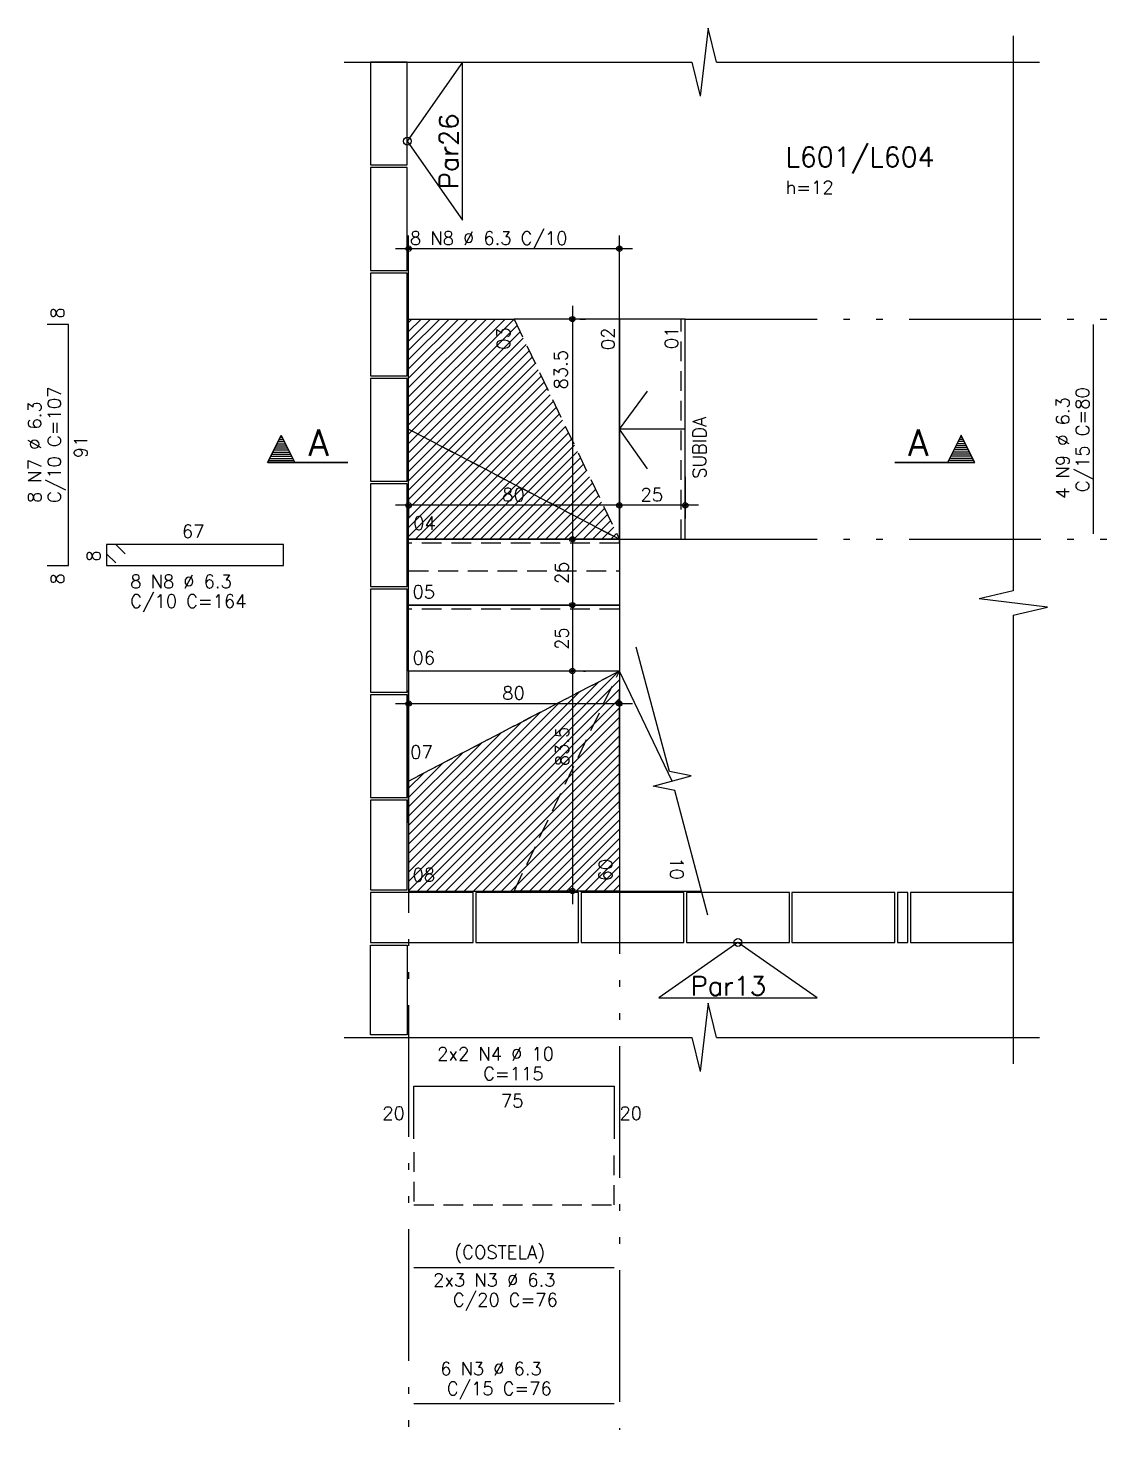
# Model space of a CAD drawing. Extents: x -1.9 to 86, y -1.5 to 61.
# Drawn here: x 15.15 to 31.73, y 18.26 to 39.53 of the extents above; entities that cross this region are included whole.
import ezdxf

# ---------------------------------------------------------------- set-up
doc = ezdxf.new("R2010")
doc.units = 0
doc.header["$MEASUREMENT"] = 0
doc.linetypes.add('ESTILO_TQS_0001', pattern=[0.45, 0.3, -0.15])
doc.linetypes.add('ESTILO_TQS_0004', pattern=[3.3, 2, -0.4, 0.05, -0.4, 0.05, -0.4])
for name, color, linetype in [('PENA_01', 1, 'CONTINUOUS'), ('PENA_02', 2, 'CONTINUOUS'), ('PENA_03', 3, 'CONTINUOUS'), ('PENA_04', 4, 'CONTINUOUS'), ('PENA_05', 5, 'CONTINUOUS'), ('PENA_06', 6, 'CONTINUOUS')]:
    doc.layers.add(name, color=color, linetype=linetype)
doc.styles.get("Standard").update_dxf_attribs({"font": 'ROMANS.SHX'})

msp = doc.modelspace()

# ---------------------------------------------------------------- linework, layer by layer
at = {"layer": 'PENA_01', "linetype": 'Continuous'}
for p, q in [((30.109, 39.413), (30.109, 30.991)), ((19.949, 39.013), (25.229, 39.013)), ((25.601, 39.013), (30.509, 39.013)), ((20.929, 31.713), (20.929, 36.383)), ((24.129, 31.713), (24.129, 36.383)), ((20.729, 36.183), (24.329, 36.183)), ((23.415, 35.313), (23.415, 31.573)), ((23.529, 35.113), (23.615, 35.113)), ((24.129, 32.668), (24.129, 32.088)), ((24.129, 32.668), (24.129, 32.088)), ((25.129, 32.722), (25.129, 32.088)), ((20.929, 32.408), (20.929, 32.088)), ((24.329, 32.288), (20.729, 32.288)), ((25.329, 32.288), (23.929, 32.288)), ((23.415, 31.973), (23.415, 30.573)), ((23.56, 31.773), (23.615, 31.773)), ((23.56, 31.773), (23.615, 31.773)), ((23.415, 30.973), (23.415, 29.573)), ((23.291, 30.773), (23.215, 30.773)), ((23.291, 30.773), (23.215, 30.773)), ((30.109, 30.619), (30.109, 23.813)), ((23.415, 29.973), (23.415, 26.233)), ((23.584, 29.773), (23.615, 29.773)), ((23.584, 29.773), (23.615, 29.773)), ((20.929, 27.468), (20.929, 29.479)), ((24.129, 27.68), (24.129, 29.479)), ((20.729, 29.279), (24.329, 29.279)), ((23.529, 26.433), (23.615, 26.433)), ((19.949, 24.213), (25.229, 24.213)), ((25.601, 24.213), (30.509, 24.213))]:
    msp.add_line(p, q, dxfattribs=at)
at = {"layer": 'PENA_01', "linetype": 'ESTILO_TQS_0001'}
for p, q in [((22.529, 35.113), (24.129, 31.773)), ((25.069, 31.773), (25.069, 35.113)), ((24.129, 31.773), (20.929, 33.443)), ((20.929, 33.443), (24.129, 31.773)), ((24.129, 31.713), (20.929, 31.713)), ((20.929, 31.293), (24.129, 31.293)), ((24.129, 30.713), (20.929, 30.713)), ((24.129, 29.773), (20.929, 28.103)), ((20.929, 28.103), (24.129, 29.773)), ((22.529, 26.433), (24.129, 29.773))]:
    msp.add_line(p, q, dxfattribs=at)
at = {"layer": 'PENA_01', "linetype": 'ESTILO_TQS_0004'}
for p, q in [((25.129, 35.113), (31.729, 35.113)), ((25.129, 31.773), (31.729, 31.773)), ((20.929, 28.103), (20.929, 18.255)), ((24.129, 27.48), (24.129, 18.255))]:
    msp.add_line(p, q, dxfattribs=at)
at = {"layer": 'PENA_01', "linetype": 'Continuous'}
for points in [[(20.349, 39.013), (20.349, 37.453), (20.909, 37.453), (20.909, 39.013), (20.349, 39.013)], [(20.349, 37.413), (20.349, 35.853), (20.909, 35.853), (20.909, 37.413), (20.349, 37.413)], [(20.349, 35.813), (20.349, 34.253), (20.909, 34.253), (20.909, 35.813), (20.349, 35.813)], [(20.349, 34.213), (20.349, 32.653), (20.909, 32.653), (20.909, 34.213), (20.349, 34.213)], [(24.557, 32.84), (24.129, 33.443), (24.557, 34.019)], [(25.129, 33.443), (24.129, 33.443)], [(20.349, 32.613), (20.349, 31.053), (20.909, 31.053), (20.909, 32.613), (20.349, 32.613)], [(20.349, 31.013), (20.349, 29.453), (20.909, 29.453), (20.909, 31.013), (20.349, 31.013)], [(20.349, 29.413), (20.349, 27.853), (20.909, 27.853), (20.909, 29.413), (20.349, 29.413)], [(20.349, 27.812), (20.349, 26.452), (20.909, 26.452), (20.909, 27.812), (20.349, 27.812)], [(20.349, 25.653), (21.909, 25.653), (21.909, 26.413), (20.349, 26.413), (20.349, 25.653)], [(21.949, 25.653), (23.509, 25.653), (23.509, 26.413), (21.949, 26.413), (21.949, 25.653)], [(23.549, 25.653), (25.109, 25.653), (25.109, 26.413), (23.549, 26.413), (23.549, 25.653)], [(25.149, 25.653), (26.709, 25.653), (26.709, 26.413), (25.149, 26.413), (25.149, 25.653)], [(26.749, 25.653), (28.309, 25.653), (28.309, 26.413), (26.749, 26.413), (26.749, 25.653)], [(28.509, 26.413), (28.349, 26.413), (28.349, 25.653), (28.509, 25.653), (28.509, 26.413)], [(28.549, 25.653), (30.109, 25.653), (30.109, 26.413), (28.549, 26.413), (28.549, 25.653)], [(20.349, 24.254), (20.349, 25.614), (20.909, 25.614), (20.909, 24.254), (20.349, 24.254)]]:
    msp.add_lwpolyline(points, dxfattribs=at)
at = {"layer": 'PENA_02', "linetype": 'Continuous'}
for p, q in [((20.929, 33.443), (20.929, 35.113)), ((20.929, 35.113), (22.529, 35.113)), ((24.129, 35.113), (22.529, 35.113)), ((24.129, 31.773), (24.129, 35.113)), ((25.129, 35.113), (24.129, 35.113)), ((24.129, 35.113), (24.129, 31.773)), ((25.129, 31.773), (25.129, 35.113)), ((20.929, 31.773), (20.929, 33.443)), ((20.929, 30.773), (20.929, 31.773)), ((20.929, 31.773), (24.129, 31.773)), ((24.129, 31.773), (20.929, 31.773)), ((24.129, 31.773), (24.129, 30.773)), ((24.129, 31.773), (25.129, 31.773)), ((20.929, 29.773), (20.929, 30.773)), ((20.929, 30.773), (24.129, 30.773)), ((24.129, 30.773), (20.929, 30.773)), ((24.129, 30.773), (24.129, 29.773)), ((24.129, 29.773), (20.929, 29.773)), ((20.929, 29.773), (20.929, 28.103)), ((24.129, 29.773), (20.929, 29.773)), ((24.129, 29.773), (24.129, 26.433)), ((24.929, 28.103), (24.129, 29.773)), ((24.129, 29.773), (24.129, 26.433)), ((20.929, 28.103), (20.929, 26.433)), ((20.929, 26.433), (22.529, 26.433)), ((24.129, 26.433), (22.529, 26.433)), ((24.129, 26.433), (25.376, 26.433))]:
    msp.add_line(p, q, dxfattribs=at)
msp.add_lwpolyline([(25.474, 26.068), (24.968, 27.958), (24.639, 28.025), (25.219, 28.18), (24.89, 28.248), (24.384, 30.137)], dxfattribs=at)
for centre, radius in [((20.929, 36.183), 0.0416), ((20.929, 36.183), 0.0208), ((24.129, 36.183), 0.0416), ((24.129, 36.183), 0.0208), ((23.415, 35.113), 0.04), ((23.415, 35.113), 0.02), ((20.929, 32.288), 0.04), ((20.929, 32.288), 0.02), ((24.129, 32.288), 0.04), ((24.129, 32.288), 0.04), ((24.129, 32.288), 0.02), ((24.129, 32.288), 0.02), ((25.129, 32.288), 0.04), ((25.129, 32.288), 0.02), ((23.415, 31.773), 0.04), ((23.415, 31.773), 0.04), ((23.415, 31.773), 0.02), ((23.415, 31.773), 0.02), ((23.415, 30.773), 0.04), ((23.415, 30.773), 0.04), ((23.415, 30.773), 0.02), ((23.415, 30.773), 0.02), ((23.415, 29.773), 0.04), ((23.415, 29.773), 0.04), ((23.415, 29.773), 0.02), ((23.415, 29.773), 0.02), ((20.929, 29.279), 0.04), ((20.929, 29.279), 0.02), ((24.129, 29.279), 0.04), ((24.129, 29.279), 0.02), ((23.415, 26.433), 0.04), ((23.415, 26.433), 0.02)]:
    msp.add_circle(centre, radius, dxfattribs=at)
at = {"layer": 'PENA_03', "linetype": 'Continuous'}
for p, q in [((25.477, 39.531), (25.353, 38.495)), ((25.601, 39.013), (25.477, 39.531)), ((25.229, 39.013), (25.353, 38.495)), ((20.929, 33.65), (22.392, 35.113)), ((20.929, 33.791), (22.25, 35.113)), ((20.929, 33.933), (22.109, 35.113)), ((20.929, 34.074), (21.967, 35.113)), ((20.929, 34.216), (21.826, 35.113)), ((20.929, 34.357), (21.684, 35.113)), ((20.929, 34.499), (21.543, 35.113)), ((20.929, 34.64), (21.402, 35.113)), ((20.929, 34.781), (21.26, 35.113)), ((20.929, 34.923), (21.119, 35.113)), ((20.929, 35.064), (20.977, 35.113)), ((20.929, 33.509), (22.53, 35.11)), ((23.329, 35.113), (23.329, 35.113)), ((20.929, 33.367), (22.576, 35.014)), ((20.929, 33.226), (22.622, 34.919)), ((20.929, 33.084), (22.668, 34.823)), ((20.929, 32.943), (22.713, 34.728)), ((20.929, 32.802), (22.759, 34.632)), ((20.929, 32.66), (22.805, 34.536)), ((20.929, 32.519), (22.851, 34.441)), ((20.929, 32.377), (22.897, 34.345)), ((20.929, 32.236), (22.942, 34.249)), ((20.929, 32.094), (22.988, 34.154)), ((20.929, 31.953), (23.034, 34.058)), ((20.929, 31.812), (23.08, 33.963)), ((21.031, 31.773), (23.126, 33.867)), ((21.173, 31.773), (23.171, 33.771)), ((21.314, 31.773), (23.217, 33.676)), ((21.456, 31.773), (23.263, 33.58)), ((21.597, 31.773), (23.309, 33.484)), ((21.739, 31.773), (23.355, 33.389)), ((21.88, 31.773), (23.4, 33.293)), ((22.021, 31.773), (23.446, 33.198)), ((22.163, 31.773), (23.492, 33.102)), ((22.304, 31.773), (23.538, 33.006)), ((22.446, 31.773), (23.584, 32.911)), ((22.587, 31.773), (23.629, 32.815)), ((24.129, 32.868), (24.129, 32.868)), ((24.129, 32.868), (24.129, 32.868)), ((25.129, 32.922), (25.129, 32.922)), ((20.929, 32.608), (20.929, 32.608)), ((22.728, 31.773), (23.675, 32.72)), ((22.87, 31.773), (23.721, 32.624)), ((23.011, 31.773), (23.767, 32.528)), ((23.153, 31.773), (23.813, 32.433)), ((23.294, 31.773), (23.858, 32.337)), ((23.436, 31.773), (23.904, 32.241)), ((23.577, 31.773), (23.95, 32.146)), ((23.718, 31.773), (23.996, 32.05)), ((23.86, 31.773), (24.042, 31.955)), ((23.36, 31.773), (23.36, 31.773)), ((23.36, 31.773), (23.36, 31.773)), ((24.001, 31.773), (24.087, 31.859)), ((20.929, 31.513), (20.929, 31.513)), ((24.129, 31.513), (24.129, 31.513)), ((30.109, 30.991), (29.591, 30.867)), ((30.627, 30.743), (29.591, 30.867)), ((23.491, 30.773), (23.491, 30.773)), ((23.491, 30.773), (23.491, 30.773)), ((30.109, 30.619), (30.627, 30.743)), ((20.929, 26.579), (24.116, 29.766)), ((20.929, 26.438), (24.129, 29.638)), ((20.929, 26.72), (23.82, 29.612)), ((23.384, 29.773), (23.384, 29.773)), ((23.384, 29.773), (23.384, 29.773)), ((20.929, 26.862), (23.524, 29.457)), ((21.065, 26.433), (24.129, 29.496)), ((20.929, 27.003), (23.229, 29.303)), ((20.929, 27.145), (22.933, 29.149)), ((21.207, 26.433), (24.129, 29.355)), ((21.348, 26.433), (24.129, 29.213)), ((20.929, 27.286), (22.637, 28.994)), ((21.49, 26.433), (24.129, 29.072)), ((20.929, 27.428), (22.341, 28.84)), ((21.631, 26.433), (24.129, 28.93)), ((21.773, 26.433), (24.129, 28.789)), ((20.929, 27.569), (22.045, 28.686)), ((20.929, 27.71), (21.75, 28.531)), ((21.914, 26.433), (24.129, 28.648)), ((20.929, 27.852), (21.454, 28.377)), ((22.055, 26.433), (24.129, 28.506)), ((22.197, 26.433), (24.129, 28.365)), ((20.929, 27.993), (21.158, 28.222)), ((22.338, 26.433), (24.129, 28.223)), ((22.48, 26.433), (24.129, 28.082)), ((22.621, 26.433), (24.129, 27.941)), ((22.762, 26.433), (24.129, 27.799)), ((22.904, 26.433), (24.129, 27.658)), ((23.045, 26.433), (24.129, 27.516)), ((24.129, 27.48), (24.129, 27.48)), ((20.929, 27.268), (20.929, 27.268)), ((23.187, 26.433), (24.129, 27.375)), ((23.328, 26.433), (24.129, 27.233)), ((23.47, 26.433), (24.129, 27.092)), ((23.611, 26.433), (24.129, 26.951)), ((23.752, 26.433), (24.129, 26.809)), ((23.894, 26.433), (24.129, 26.668)), ((23.329, 26.433), (23.329, 26.433)), ((24.035, 26.433), (24.129, 26.526)), ((25.477, 24.731), (25.353, 23.695)), ((25.601, 24.213), (25.477, 24.731)), ((25.229, 24.213), (25.353, 23.695))]:
    msp.add_line(p, q, dxfattribs=at)
for points in [[(21.749, 39.014), (20.909, 37.814), (21.749, 36.614), (21.749, 39.014)], [(27.129, 24.813), (25.929, 25.653), (24.729, 24.813), (27.129, 24.813)]]:
    msp.add_lwpolyline(points, dxfattribs=at)
for centre in [(20.909, 37.814), (25.929, 25.653)]:
    msp.add_circle(centre, 0.06, dxfattribs=at)
at = {"layer": 'PENA_04', "linetype": 'Continuous'}
for p, q in [((18.788, 32.936), (18.995, 33.35)), ((18.79, 32.937), (18.995, 33.346)), ((18.915, 33.191), (19.075, 33.191)), ((18.931, 33.223), (19.059, 33.223)), ((18.947, 33.255), (19.043, 33.255)), ((18.963, 33.287), (19.027, 33.287)), ((18.979, 33.318), (19.014, 33.318)), ((18.995, 33.35), (19.202, 32.937)), ((18.995, 33.346), (19.2, 32.937)), ((29.317, 33.35), (29.111, 32.937)), ((29.317, 33.346), (29.112, 32.937)), ((29.397, 33.191), (29.237, 33.191)), ((29.381, 33.223), (29.253, 33.223)), ((29.365, 33.255), (29.269, 33.255)), ((29.349, 33.287), (29.285, 33.287)), ((29.333, 33.318), (29.298, 33.318)), ((29.524, 32.936), (29.317, 33.35)), ((29.522, 32.937), (29.317, 33.346)), ((18.82, 32.999), (19.171, 32.999)), ((18.835, 33.031), (19.155, 33.031)), ((18.851, 33.063), (19.139, 33.063)), ((18.867, 33.095), (19.123, 33.095)), ((18.883, 33.127), (19.107, 33.127)), ((18.899, 33.159), (19.091, 33.159)), ((29.493, 32.999), (29.142, 32.999)), ((29.477, 33.031), (29.158, 33.031)), ((29.461, 33.063), (29.173, 33.063)), ((29.445, 33.095), (29.189, 33.095)), ((29.429, 33.127), (29.205, 33.127)), ((29.413, 33.159), (29.221, 33.159)), ((20.004, 32.936), (18.788, 32.936)), ((18.79, 32.937), (20.004, 32.937)), ((18.804, 32.967), (19.186, 32.967)), ((29.522, 32.937), (28.309, 32.937)), ((28.309, 32.936), (29.524, 32.936)), ((29.509, 32.967), (29.126, 32.967))]:
    msp.add_line(p, q, dxfattribs=at)
at = {"layer": 'PENA_05', "linetype": 'Continuous'}
for p, q in [((15.762, 35.033), (15.442, 35.033)), ((15.762, 31.373), (15.762, 35.033)), ((31.329, 31.853), (31.329, 35.033)), ((16.483, 31.693), (16.343, 31.693)), ((16.343, 31.693), (16.343, 31.373)), ((19.031, 31.693), (16.343, 31.693)), ((16.343, 31.693), (16.343, 31.553)), ((16.343, 31.553), (16.483, 31.413)), ((16.623, 31.553), (16.483, 31.693)), ((19.031, 31.373), (19.031, 31.693)), ((15.442, 31.373), (15.762, 31.373)), ((16.343, 31.373), (19.031, 31.373)), ((21.009, 22.671), (21.009, 23.471)), ((21.009, 23.471), (24.049, 23.471)), ((24.049, 23.471), (24.049, 22.671)), ((21.009, 20.721), (24.049, 20.721)), ((21.009, 18.655), (24.049, 18.655))]:
    msp.add_line(p, q, dxfattribs=at)
at = {"layer": 'PENA_06', "linetype": 'ESTILO_TQS_0001'}
for p, q in [((21.009, 22.471), (21.009, 21.671)), ((24.049, 21.671), (24.049, 22.471)), ((21.009, 21.671), (24.049, 21.671))]:
    msp.add_line(p, q, dxfattribs=at)

# ---------------------------------------------------------------- texts
at = {"layer": 'PENA_03', "linetype": 'Continuous'}
for s, height, rotation, p in [('Par26', 0.288, 90, (21.683, 37.086)), ('8', 0.2, 90, (15.696, 35.12)), ('03', 0.2, 90, (22.468, 34.649)), ('02', 0.2, 90, (24.056, 34.643)), ('01', 0.2, 90, (25.019, 34.659)), ('83.5', 0.2, 90, (23.34, 34.046)), ('C/10 C=107', 0.2, 90, (15.65, 32.323)), ('C/15 C=80', 0.2, 90, (31.26, 32.486)), ('8 N7 %%c 6.3', 0.2, 90, (15.35, 32.323)), ('4 N9 %%c 6.3', 0.2, 90, (30.96, 32.386)), ('SUBIDA', 0.2, 90, (25.446, 32.692)), ('91', 0.2, 90, (16.05, 33.003)), ('8', 0.2, 90, (16.243, 31.433)), ('25', 0.2, 90, (23.355, 31.093)), ('8', 0.2, 90, (15.696, 31.085)), ('25', 0.2, 90, (23.355, 30.093)), ('83.5', 0.2, 90, (23.36, 28.328)), ('09', 0.2, 270, (23.818, 26.923)), ('10', 0.2, 270, (24.9, 26.946))]:
    msp.add_text(s, height=height, rotation=rotation, dxfattribs=at).set_placement(p)
for s, height, p in [('L601/L604', 0.3, (26.65, 37.425)), ('h=12', 0.2, (26.653, 37.012)), ('8 N8 %%c 6.3 C/10', 0.2, (20.949, 36.243)), ('80', 0.2, (22.349, 32.348)), ('25', 0.2, (24.449, 32.348)), ('67', 0.2, (17.487, 31.793)), ('04', 0.2, (20.999, 31.917)), ('8 N8 %%c 6.3', 0.2, (16.702, 31.032)), ('05', 0.2, (20.987, 30.873)), ('C/10 C=164', 0.2, (16.702, 30.732)), ('06', 0.2, (20.987, 29.873)), ('80', 0.2, (22.349, 29.339)), ('07', 0.2, (20.952, 28.443)), ('08', 0.2, (20.987, 26.579)), ('Par13', 0.288, (25.209, 24.851)), ('2x2 N4 %%c 10', 0.2, (21.361, 23.863)), ('C=115', 0.2, (22.061, 23.563)), ('75', 0.2, (22.329, 23.151)), ('20', 0.2, (20.529, 22.961)), ('20', 0.2, (24.129, 22.961)), ('(COSTELA)', 0.2, (21.621, 20.853)), ('2x3 N3 %%c 6.3', 0.2, (21.3, 20.431)), ('C/20 C=76', 0.2, (21.6, 20.131)), ('6 N3 %%c 6.3', 0.2, (21.408, 19.085)), ('C/15 C=76', 0.2, (21.508, 18.785))]:
    msp.add_text(s, height=height, dxfattribs=at).set_placement(p)
at = {"layer": 'PENA_04', "linetype": 'Continuous'}
for p in [(19.404, 33.036), (28.509, 33.036)]:
    msp.add_text('A', height=0.4, dxfattribs=at).set_placement(p)

doc.saveas('drawing.dxf')
